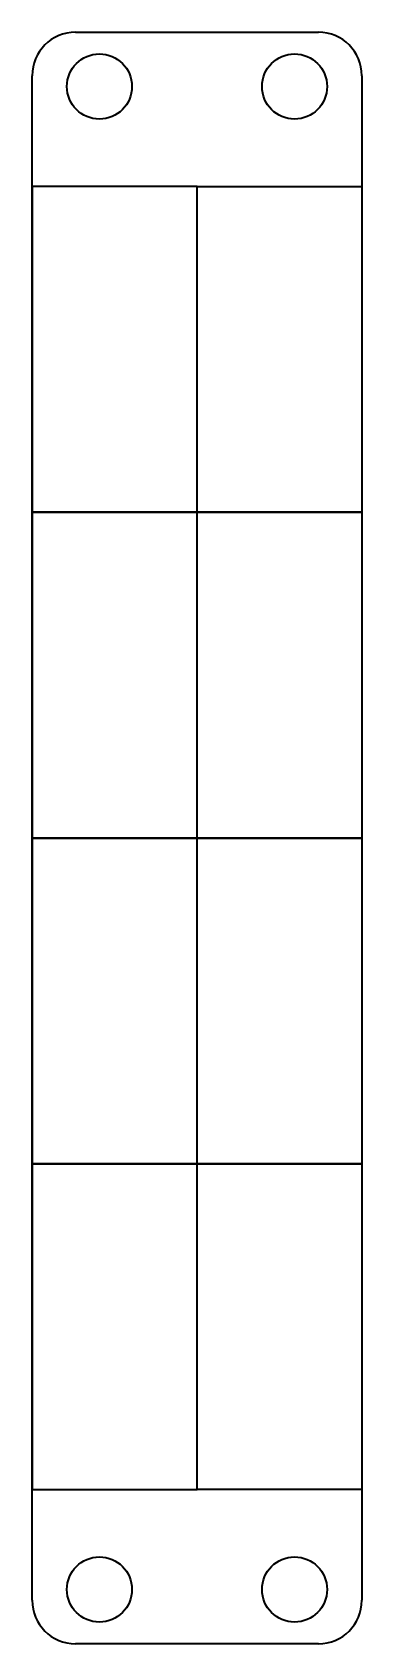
# Model space of a CAD drawing. Header units: millimetres. Extents: x -3.1 to 12.1, y -2.5 to 71.7.
import ezdxf

# ---------------------------------------------------------------- set-up
doc = ezdxf.new("R2010")
doc.units = ezdxf.units.MM
doc.layers.add('粗实线层', color=7, linetype='Continuous', lineweight=35)

msp = doc.modelspace()

# ---------------------------------------------------------------- linework, layer by layer
at = {"layer": '粗实线层'}
for p, q in [((-1.1, 71.7), (10.1, 71.7)), ((-3.1, -0.5), (-3.1, 69.7)), ((12.1, 69.7), (12.1, -0.5)), ((4.5, 64.6), (-3.1, 64.6)), ((-3.1, 64.6), (-3.1, 49.6)), ((4.5, 49.6), (4.5, 64.6)), ((4.5, 49.6), (4.5, 64.6)), ((4.5, 64.6), (12.1, 64.6)), ((12.1, 64.6), (12.1, 49.6)), ((4.5, 49.6), (-3.1, 49.6)), ((-3.1, 49.6), (-3.1, 34.6)), ((-3.1, 49.6), (4.5, 49.6)), ((4.5, 34.6), (4.5, 49.6)), ((4.5, 49.6), (12.1, 49.6)), ((4.5, 34.6), (4.5, 49.6)), ((12.1, 49.6), (4.5, 49.6)), ((12.1, 49.6), (12.1, 34.6)), ((4.5, 34.6), (-3.1, 34.6)), ((-3.1, 34.6), (-3.1, 19.6)), ((-3.1, 34.6), (4.5, 34.6)), ((4.5, 19.6), (4.5, 34.6)), ((4.5, 34.6), (12.1, 34.6)), ((12.1, 34.6), (4.5, 34.6)), ((4.5, 19.6), (4.5, 34.6)), ((12.1, 34.6), (12.1, 19.6)), ((-3.1, 19.6), (4.5, 19.6)), ((4.5, 19.6), (-3.1, 19.6)), ((-3.1, 19.6), (-3.1, 4.6)), ((4.5, 4.6), (4.5, 19.6)), ((4.5, 19.6), (12.1, 19.6)), ((12.1, 19.6), (4.5, 19.6)), ((4.5, 4.6), (4.5, 19.6)), ((12.1, 19.6), (12.1, 4.6)), ((-3.1, 4.6), (4.5, 4.6)), ((12.1, 4.6), (4.5, 4.6)), ((10.1, -2.5), (-1.1, -2.5))]:
    msp.add_line(p, q, dxfattribs=at)
for centre in [(0, 69.2), (9, 69.2), (0, 0), (9, 0)]:
    msp.add_circle(centre, 1.5, dxfattribs=at)
for centre, start, end in [((-1.1, 69.7), 90, 180), ((10.1, 69.7), 0, 90), ((-1.1, -0.5), 180, 270), ((10.1, -0.5), 270, 360)]:
    msp.add_arc(centre, 2, start, end, dxfattribs=at)

doc.saveas('drawing.dxf')
